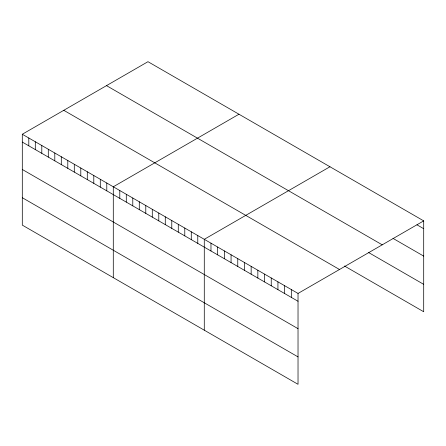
<?xml version="1.0" encoding="UTF-8"?>
<svg xmlns="http://www.w3.org/2000/svg" width="446" height="446" viewBox="0 0 446 446"><rect width="100%" height="100%" fill="white"/><g stroke="black" fill="none" stroke-linecap="round" stroke-linejoin="round"><path stroke-width="0.67" d="M22.3 134.252L298.028 293.44L298.028 384.307L22.3 225.119L22.3 134.252L147.972 61.693L423.7 220.881L423.7 311.748L344.463 266M238.961 114.226L113.29 186.785L113.29 277.646M329.951 166.759L204.279 239.318L204.279 330.179M298.028 293.44L423.7 220.881M417.004 224.84L423.7 228.703M393.01 238.387L423.7 256.11M106.499 85.638L382.228 244.826M368.457 252.447L423.7 284.342M63.772 110.307L339.501 269.495M22.3 142.073L298.028 301.262M22.3 169.474L298.028 328.669M22.3 197.712L298.028 356.9M291.327 289.577L291.327 297.398M284.632 285.708L284.632 293.529M277.936 281.844L277.936 289.666M271.24 277.975L271.24 285.797M264.545 274.112L264.545 281.933M257.849 270.243L257.849 278.064M251.154 266.379L251.154 274.201M244.458 262.516L244.458 270.332M237.763 258.647L237.763 266.468M231.061 254.783L231.061 262.599M224.366 250.914L224.366 258.736M217.67 247.051L217.67 254.872M210.975 243.181L210.975 251.003M197.779 235.566L197.779 243.388M191.278 231.814L191.278 239.636M184.783 228.062L184.783 235.878M178.283 224.31L178.283 232.126M171.782 220.558L171.782 228.374M165.282 216.801L165.282 224.622M158.787 213.049L158.787 220.87M152.287 209.297L152.287 217.118M145.786 205.545L145.786 213.366M139.286 201.793L139.286 209.614M132.785 198.041L132.785 205.862M126.29 194.289L126.29 202.11M119.79 190.537L119.79 198.358M106.789 183.033L106.789 190.855M100.289 179.281L100.289 187.103M93.794 175.529L93.794 183.351M87.293 171.777L87.293 179.599M80.793 168.025L80.793 175.841M74.292 164.273L74.292 172.089M67.798 160.521L67.798 168.337M61.297 156.769L61.297 164.585M54.797 153.011L54.797 160.833M48.296 149.259L48.296 157.081M41.796 145.507L41.796 153.329M35.301 141.756L35.301 149.577M28.8 138.004L28.8 145.825"/></g></svg>
